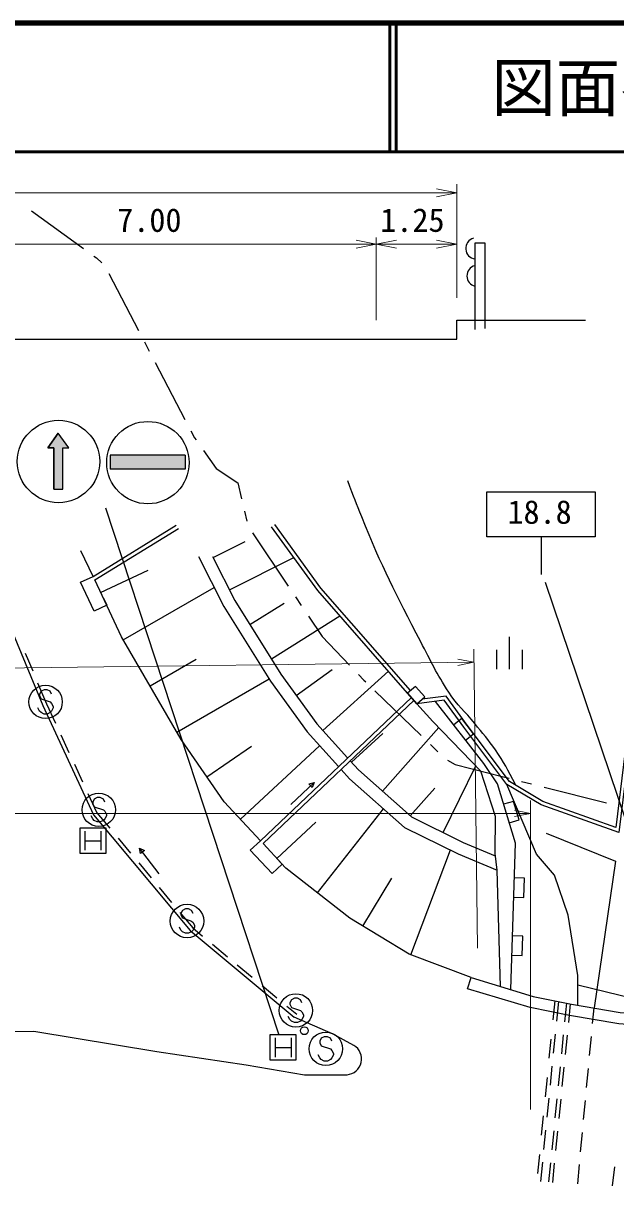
# Model space of a CAD drawing. Units: millimetres, scale not verified. Extents: x 40000 to 680000, y 20000 to 380000.
# Drawn here: x 480296 to 526286, y 289825 to 380000 of the extents above; entities that cross this region are included whole.
import ezdxf
from ezdxf.enums import TextEntityAlignment as Align

# ---------------------------------------------------------------- set-up
doc = ezdxf.new("R2010")
doc.units = ezdxf.units.MM
doc.header["$LTSCALE"] = 1000
for name, color, linetype, lineweight in [('M-BGD', 7, 'Continuous', 25), ('M-BMK-ROW', 30, 'Continuous', 25), ('M-STR-HTXT', 7, 'Continuous', 13), ('M-STR-STR1', 1, 'Continuous', 25), ('M-STR-STRC', 7, 'Continuous', 25), ('M-TTL', 2, 'Continuous', 140), ('M-TTL-LINE', 7, 'Continuous', 50)]:
    doc.layers.add(name, color=color, linetype=linetype, lineweight=lineweight)
doc.layers.add('M-TTL-TXT', color=7, linetype='Continuous')
doc.styles.add('ＭＳ ゴシック', font='')
doc.styles.get('ＭＳ ゴシック').set_extended_font_data('MS Gothic')

msp = doc.modelspace()

# ---------------------------------------------------------------- hatches: boundary and pattern name
at = {"layer": 'M-STR-STRC'}
for points in [[(483378, 343806), (483378, 347018), (483837, 347018), (483019, 348157), (482201, 347018), (482660, 347018), (482660, 343806)], [(492865, 345349), (492865, 346429), (487035, 346429), (487035, 345349)]]:
    msp.add_hatch(color=256, dxfattribs=at).paths.add_polyline_path(points)

# ---------------------------------------------------------------- linework, layer by layer
at = {"layer": 'M-BGD'}
for p, q in [((513945, 355460), (513945, 356924)), ((513945, 356924), (523945, 356924)), ((380002, 355460), (513945, 355460)), ((485713, 337017), (492176, 341006)), ((485842, 336744), (492334, 340751)), ((495036, 338476), (497534, 339736)), ((485713, 337017), (484770, 339010)), ((496296, 335977), (501293, 338498)), ((486303, 335768), (489984, 337509)), ((488063, 332097), (495117, 336167)), ((497889, 333275), (500548, 334943)), ((499557, 330616), (504875, 333952)), ((518025, 332322), (518025, 329822)), ((480452, 331056), (481030, 329672)), ((517025, 331322), (517025, 329822)), ((519025, 331322), (519025, 329822)), ((490136, 328506), (493727, 330578)), ((501486, 327776), (504278, 329778)), ((503550, 325034), (508645, 329643)), ((481415, 328749), (482099, 327112)), ((492208, 324915), (499391, 329059)), ((498703, 316475), (510420, 327616)), ((498910, 316257), (510626, 327398)), ((482099, 327112), (482797, 325605)), ((514337, 325970), (513705, 325481)), ((515256, 324784), (514337, 325970)), ((483217, 324698), (483847, 323336)), ((505764, 322587), (508211, 324801)), ((508169, 320332), (512552, 325267)), ((514623, 324295), (515256, 324784)), ((494553, 321432), (498007, 323823)), ((497151, 318144), (503302, 323866)), ((484268, 322429), (484898, 321068)), ((512881, 317124), (515415, 322288)), ((485318, 320161), (486016, 318654)), ((501054, 319301), (502873, 321015)), ((502472, 320895), (502873, 321015)), ((502729, 320622), (502472, 320895)), ((502873, 321015), (502729, 320622)), ((510319, 318422), (512230, 320573)), ((518351, 319539), (517585, 319309)), ((518783, 318102), (518351, 319539)), ((486016, 318654), (487019, 317448)), ((503136, 312426), (508259, 318958)), ((484704, 315485), (484704, 317485)), ((484704, 317485), (486704, 317485)), ((486704, 317485), (486704, 315485)), ((499978, 315104), (503017, 317932)), ((518017, 317872), (518783, 318102)), ((485079, 317235), (485079, 315735)), ((486329, 317235), (486329, 315735)), ((487658, 316679), (488617, 315526)), ((485079, 316485), (486329, 316485)), ((490839, 313902), (489328, 315894)), ((489405, 315482), (489328, 315894)), ((489328, 315894), (489704, 315709)), ((489704, 315709), (489405, 315482)), ((498910, 316257), (500393, 314658)), ((510376, 307615), (513464, 315760)), ((486704, 315485), (484704, 315485)), ((489256, 314757), (490215, 313604)), ((506642, 309852), (508902, 313575)), ((519209, 313571), (518410, 313596)), ((519163, 312072), (519209, 313571)), ((490855, 312835), (491814, 311681)), ((518363, 312096), (519163, 312072)), ((492453, 310912), (493456, 309707)), ((493456, 309707), (494221, 309070)), ((494990, 308431), (496143, 307472)), ((519069, 309073), (518270, 309098)), ((519023, 307574), (519069, 309073)), ((518223, 307599), (519023, 307574)), ((496912, 306832), (498065, 305873)), ((498834, 305234), (499988, 304275)), ((521708, 302452), (521862, 303991)), ((500756, 303635), (501522, 302999)), ((522338, 302404), (522484, 303867)), ((522635, 302369), (522779, 303808)), ((524484, 302276), (524597, 303492)), ((499466, 299419), (499466, 301419)), ((499466, 301419), (501466, 301419)), ((501466, 301419), (501466, 299419)), ((521460, 299964), (521609, 301457)), ((522089, 299916), (522239, 301409)), ((522387, 299882), (522536, 301374)), ((524253, 299787), (524392, 301280)), ((499841, 301169), (499841, 299669)), ((499841, 300419), (501091, 300419)), ((501091, 301169), (501091, 299669)), ((501466, 299419), (499466, 299419)), ((521211, 297477), (521360, 298969)), ((521841, 297429), (521990, 298921)), ((522138, 297394), (522287, 298886)), ((524023, 297298), (524161, 298791)), ((520962, 294989), (521111, 296482)), ((521592, 294941), (521741, 296434)), ((521890, 294906), (522039, 296399)), ((523792, 294808), (523930, 296302)), ((520714, 292501), (520863, 293994)), ((521343, 292453), (521493, 293946)), ((521641, 292419), (521790, 293911)), ((523561, 292319), (523700, 293812)), ((520465, 290014), (520614, 291506)), ((521095, 289966), (521244, 291458)), ((521392, 289931), (521541, 291424)), ((523331, 289829), (523469, 291323)), ((526187, 291154), (526007, 289665))]:
    msp.add_line(p, q, dxfattribs=at)
for points in [[(516143, 356276), (516143, 362911), (515356, 362911), (515356, 356201)], [(527773, 327277), (526532, 317109), (520497, 319267), (517837, 320860), (514506, 325292), (512974, 327395), (510853, 327120), (503150, 335923), (499576, 340881)], [(516951, 318371), (515812, 321875), (512098, 325740), (510853, 327120), (503150, 335923), (499576, 340881)], [(510357, 328143), (503385, 336110), (499819, 341056)], [(493907, 338564), (495874, 334667), (499499, 328888), (502326, 324945), (504770, 322243)], [(494989, 338569), (496717, 335143), (500302, 329427), (503080, 325553), (505471, 322910)], [(477179, 338114), (481824, 326991), (485761, 318492), (493243, 309494), (501330, 302768)], [(486513, 335325), (486773, 334774), (485804, 334315), (484743, 336558), (485713, 337017)], [(498703, 316475), (495897, 319491), (492542, 324336), (487930, 332329), (485842, 336744)], [(527474, 327308), (526280, 317517), (520625, 319539), (518042, 321087), (514747, 325471), (513112, 327715), (511259, 327475)], [(518140, 304909), (518493, 316285), (517109, 320896), (516037, 322469), (512291, 327306)], [(504971, 322021), (505626, 321297), (509878, 317520), (514051, 315472), (517069, 314197)], [(505673, 322688), (506308, 321986), (510423, 318331), (514453, 316353), (516936, 315304)], [(523332, 303711), (523354, 306018), (522593, 310689), (521530, 313799), (520136, 315428), (517837, 320860)], [(517336, 305152), (517069, 314197), (516937, 315478), (516951, 318371)], [(520874, 317055), (526266, 314890), (524597, 303492)], [(499978, 315104), (500393, 314658), (499608, 313928), (497918, 315745), (498703, 316475)], [(515052, 305843), (510244, 307665), (505650, 310454), (500672, 314358), (499978, 315104)], [(523347, 305282), (527684, 304215), (527624, 303066)], [(505953, 300579), (504353, 301452), (501330, 302768)], [(437467, 298548), (440656, 298393), (443554, 298757), (461306, 301796), (466805, 301657), (481114, 301685), (490658, 300104), (497597, 299076), (502139, 298298), (505431, 298302)]]:
    msp.add_lwpolyline(points, dxfattribs=at)
msp.add_lwpolyline([(510131, 327946), (510853, 327120), (511457, 327648), (510734, 328474)], close=True, dxfattribs=at)
msp.add_circle((489972, 345856), 3200, dxfattribs=at)
for centre, radius, start, end in [((515463, 362498), 824, 105.42822, 262.55361), ((515563, 360365), 824, 105.42822, 255.4709), ((505333, 299523), 1225, 274.57933, 59.59369)]:
    msp.add_arc(centre, radius, start, end, dxfattribs=at)
msp.add_open_spline([(518524, 320798), (517847, 322106), (517649, 322518), (516949, 323532), (516369, 324372), (515978, 324795), (515338, 325590), (514567, 326548), (513996, 326981), (513326, 328013), (512372, 329483), (511954, 330379), (511146, 331935), (509216, 335654), (508129, 337748), (506572, 341638), (506134, 342734), (505973, 343102), (505487, 344456)], degree=3, knots=[0, 0, 0, 0, 1, 1, 1, 2, 2, 2, 3, 3, 3, 4, 4, 4, 5, 5, 5, 6, 6, 6, 6], dxfattribs=at)
at = {"layer": 'M-BMK-ROW'}
for p, q in [((480928, 365426), (484978, 362494)), ((485788, 361907), (485978, 361770)), ((485978, 361770), (486384, 361377)), ((486932, 360554), (489243, 356120)), ((489706, 355233), (490075, 354524)), ((490538, 353637), (492849, 349203)), ((493311, 348317), (493582, 347796)), ((493582, 347796), (493706, 347622)), ((494284, 346807), (495274, 345411)), ((495274, 345411), (496944, 344296)), ((496944, 344296), (497243, 343051)), ((497477, 342078), (497663, 341300)), ((498080, 340409), (500867, 336257)), ((501424, 335427), (501870, 334763)), ((502428, 333932), (503498, 332338)), ((503498, 332338), (505628, 330114)), ((506320, 329392), (506731, 328962)), ((506731, 328962), (506879, 328819)), ((507598, 328124), (511192, 324649)), ((511911, 323954), (512486, 323398)), ((513235, 322741), (513827, 322396)), ((513827, 322396), (517462, 321470)), ((517462, 321470), (518008, 321333)), ((518978, 321089), (519754, 320894)), ((520724, 320651), (525573, 319434))]:
    msp.add_line(p, q, dxfattribs=at)
at = {"layer": 'M-STR-HTXT'}
for p, q in [((513945, 366815), (512382, 367128)), ((513945, 358654), (513945, 367498)), ((380195, 366815), (513945, 366815)), ((513945, 366815), (512382, 366503)), ((472805, 362838), (507695, 362838)), ((507695, 362838), (506132, 363150)), ((507695, 362838), (506132, 362525)), ((507695, 356924), (507695, 363338)), ((507695, 362838), (509257, 363150)), ((507695, 362838), (513945, 362838)), ((507695, 362838), (509257, 362525)), ((513945, 362838), (512382, 363150)), ((513945, 362838), (512382, 362525)), ((515559, 308134), (515265, 331352)), ((344073, 328183), (515278, 330352)), ((515278, 330352), (514025, 330587)), ((515278, 330352), (514031, 330087)), ((519673, 295597), (519665, 319601)), ((334309, 318539), (519666, 318601)), ((519666, 318601), (518416, 318851)), ((519666, 318601), (518416, 318351))]:
    msp.add_line(p, q, dxfattribs=at)
at = {"layer": 'M-STR-STR1'}
for p, q in [((521547, 304053), (521398, 302561)), ((521249, 301068), (521099, 299576)), ((520950, 298083), (520801, 296590)), ((520652, 295098), (520503, 293605)), ((520354, 292113), (520205, 290620))]:
    msp.add_line(p, q, dxfattribs=at)
msp.add_lwpolyline([(515052, 305843), (519867, 304387), (522854, 303794), (526625, 303140), (532249, 302723), (542781, 302171), (542734, 301272), (532192, 301825), (526515, 302246), (522689, 302909), (519649, 303513), (514791, 304981)], close=True, dxfattribs=at)
at = {"layer": 'M-STR-STRC'}
for p, q in [((482201, 347018), (483019, 348157)), ((483837, 347018), (483019, 348157)), ((482660, 347018), (482201, 347018)), ((482660, 343806), (482660, 347018)), ((487035, 346429), (487035, 345349)), ((492865, 346429), (487035, 346429)), ((492865, 346429), (492865, 345349)), ((492865, 345349), (487035, 345349)), ((482660, 343806), (483378, 343806)), ((516291, 343594), (524691, 343594)), ((516291, 340094), (516291, 343594)), ((524691, 343594), (524691, 340094)), ((500140, 301447), (486712, 342311)), ((524691, 340094), (516291, 340094)), ((520491, 340094), (520491, 337162)), ((532400, 302241), (520831, 336537)), ((481675, 328094), (481557, 327857)), ((481557, 327857), (481557, 327739)), ((481557, 327739), (481675, 327503)), ((481911, 328212), (481675, 328094)), ((481675, 327503), (482384, 327267)), ((482148, 328212), (481911, 328212)), ((482384, 328094), (482148, 328212)), ((482502, 327857), (482384, 328094)), ((481557, 326557), (481439, 326794)), ((481675, 326439), (481557, 326557)), ((481911, 326321), (481675, 326439)), ((482384, 326439), (482148, 326321)), ((482384, 327267), (482502, 327148)), ((482502, 326557), (482384, 326439)), ((482502, 327148), (482620, 326912)), ((482620, 326794), (482502, 326557)), ((482620, 326912), (482620, 326794)), ((482148, 326321), (481911, 326321)), ((485806, 319712), (485687, 319476)), ((485687, 319476), (485687, 319357)), ((485687, 319357), (485806, 319121)), ((486042, 319830), (485806, 319712)), ((486278, 319830), (486042, 319830)), ((486515, 319712), (486278, 319830)), ((486633, 319476), (486515, 319712)), ((485687, 318176), (485569, 318412)), ((485806, 319121), (486515, 318885)), ((486515, 318885), (486633, 318766)), ((486633, 318766), (486751, 318530)), ((486751, 318412), (486633, 318176)), ((486751, 318530), (486751, 318412)), ((485806, 318057), (485687, 318176)), ((486042, 317939), (485806, 318057)), ((486278, 317939), (486042, 317939)), ((486515, 318057), (486278, 317939)), ((486633, 318176), (486515, 318057)), ((492891, 311186), (492654, 311068)), ((493127, 311186), (492891, 311186)), ((493364, 311068), (493127, 311186)), ((492654, 311068), (492536, 310832)), ((492536, 310832), (492536, 310714)), ((492536, 310714), (492654, 310477)), ((492654, 310477), (493364, 310241)), ((493482, 310832), (493364, 311068)), ((493364, 310241), (493482, 310123)), ((492536, 309532), (492418, 309768)), ((492654, 309414), (492536, 309532)), ((492891, 309295), (492654, 309414)), ((493364, 309414), (493127, 309295)), ((493482, 309532), (493364, 309414)), ((493482, 310123), (493600, 309886)), ((493600, 309768), (493482, 309532)), ((493600, 309886), (493600, 309768)), ((493127, 309295), (492891, 309295)), ((501105, 304124), (500987, 303888)), ((501341, 304242), (501105, 304124)), ((501578, 304242), (501341, 304242)), ((501814, 304124), (501578, 304242)), ((501932, 303888), (501814, 304124)), ((500987, 303888), (500987, 303770)), ((500987, 303770), (501105, 303533)), ((501105, 303533), (501814, 303297)), ((501814, 303297), (501932, 303179)), ((501932, 303179), (502050, 302942)), ((500987, 302588), (500868, 302824)), ((501105, 302470), (500987, 302588)), ((501341, 302351), (501105, 302470)), ((501578, 302351), (501341, 302351)), ((501814, 302470), (501578, 302351)), ((501932, 302588), (501814, 302470)), ((502050, 302824), (501932, 302588)), ((502050, 302942), (502050, 302824)), ((503664, 301256), (503428, 301138)), ((503901, 301256), (503664, 301256)), ((504137, 301138), (503901, 301256)), ((503428, 301138), (503310, 300902)), ((503310, 300902), (503310, 300783)), ((503310, 300783), (503428, 300547)), ((503428, 300547), (504137, 300311)), ((504255, 300902), (504137, 301138)), ((504137, 300311), (504255, 300193)), ((503310, 299602), (503192, 299838)), ((503428, 299483), (503310, 299602)), ((503664, 299365), (503428, 299483)), ((504137, 299483), (503901, 299365)), ((504255, 299602), (504137, 299483)), ((504255, 300193), (504374, 299956)), ((504374, 299838), (504255, 299602)), ((504374, 299956), (504374, 299838)), ((503901, 299365), (503664, 299365))]:
    msp.add_line(p, q, dxfattribs=at)
msp.add_lwpolyline([(483378, 343806), (483378, 347018), (483837, 347018), (483019, 348157), (482201, 347018), (482660, 347018), (482660, 343806)], close=True, dxfattribs=at)
for centre, radius in [((483032, 345946), 3200), ((482030, 327267), 1300), ((486160, 318885), 1300), ((493009, 310241), 1300), ((501459, 303297), 1300), ((502112, 301717), 305), ((503783, 300311), 1300)]:
    msp.add_circle(centre, radius, dxfattribs=at)
at = {"layer": 'M-TTL'}
msp.add_line((680000, 380000), (40000, 380000), dxfattribs=at)
at = {"layer": 'M-TTL-LINE'}
for p, q in [((508747, 380000), (508747, 370000)), ((509247, 380000), (509247, 370000)), ((40000, 370000), (680000, 370000))]:
    msp.add_line(p, q, dxfattribs=at)

# ---------------------------------------------------------------- texts
at = {"layer": 'M-STR-HTXT', "style": 'ＭＳ ゴシック'}
for s, p in [('7.00', (490086, 363238)), ('1.25', (510504, 363238))]:
    msp.add_text(s, height=1833, dxfattribs=at).set_placement(p, align=Align.BOTTOM_CENTER)
at = {"layer": 'M-STR-STRC', "style": 'ＭＳ ゴシック'}
msp.add_text('18.8', height=1833, dxfattribs=at).set_placement((517878, 340557), align=Align.BOTTOM_LEFT)
at = {"layer": 'M-TTL-TXT', "style": 'ＭＳ ゴシック'}
msp.add_text('図面番号', height=3666, dxfattribs=at).set_placement((526622, 375000), align=Align.MIDDLE_CENTER)

doc.saveas('drawing.dxf')
